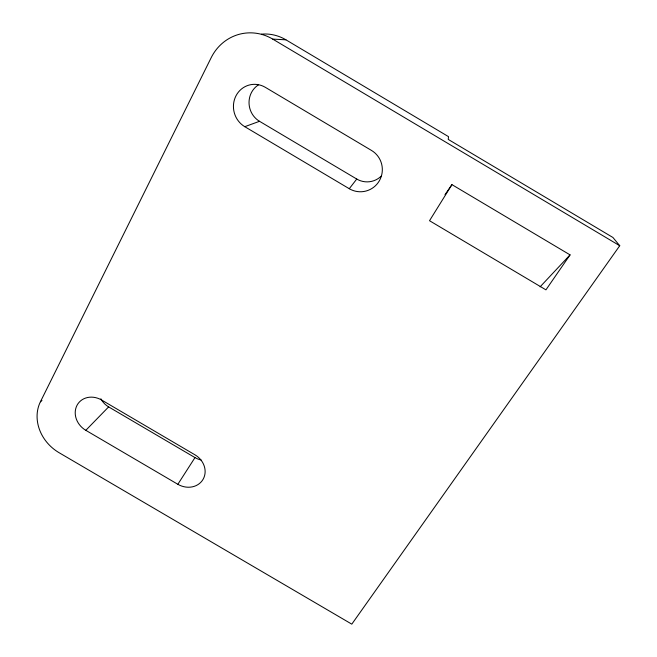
<?xml version="1.0" encoding="UTF-8"?>
<svg xmlns="http://www.w3.org/2000/svg" width="657" height="657" viewBox="0 0 657 657"><rect width="100%" height="100%" fill="white"/><g stroke="black" fill="none" stroke-linecap="round" stroke-linejoin="round"><path stroke-width="0.99" d="M40.406 401.805L211.193 57.668A47.846 45.037 79.1 0 1 272.737 39.108L285.926 39.814L448.517 136.648L448.238 139.407L612.94 237.489L619.74 245.726L351.799 624.15L59.081 452.698A40.167 34.788 39.9 0 1 40.406 401.805L41.958 400.491M451.934 184.633L429.522 220.719L545.942 289.852L570.062 254.883L451.934 184.633L444.994 194.677M177.85 484.291A19.34 17.033 31.4 0 0 203.07 479.339A19.34 17.033 31.4 0 0 194.948 454.816L101.663 400.047A19.48 17 39.5 0 0 76.992 405.361A19.48 17 39.5 0 0 85.812 430.319L177.85 484.291L194.989 457.592A18.15 16.179 31.5 0 0 201.091 459.949M349.278 188.715A22.215 21.968 85.8 0 0 379.327 180.823A22.215 21.968 85.8 0 0 371.484 150.428L265.371 87.348A22.757 21.566 76 0 0 236.044 95.708A22.757 21.566 76 0 0 244.774 126.686L349.278 188.715L356.751 179.041A20.712 20.457 -85.7 0 0 381.364 176.01M540.095 286.838L570.062 254.883M85.812 430.319L108.635 406.897L194.989 457.592M244.774 126.686L259.515 121.299L356.751 179.041M272.737 39.108L619.74 245.726M108.635 406.897A18.273 16.146 39.9 0 1 100.882 398.799M259.515 121.299A21.172 20.121 78.4 0 1 258.603 84.769M261.412 34.164A44.479 42.007 81.2 0 1 285.926 39.814"/></g></svg>
